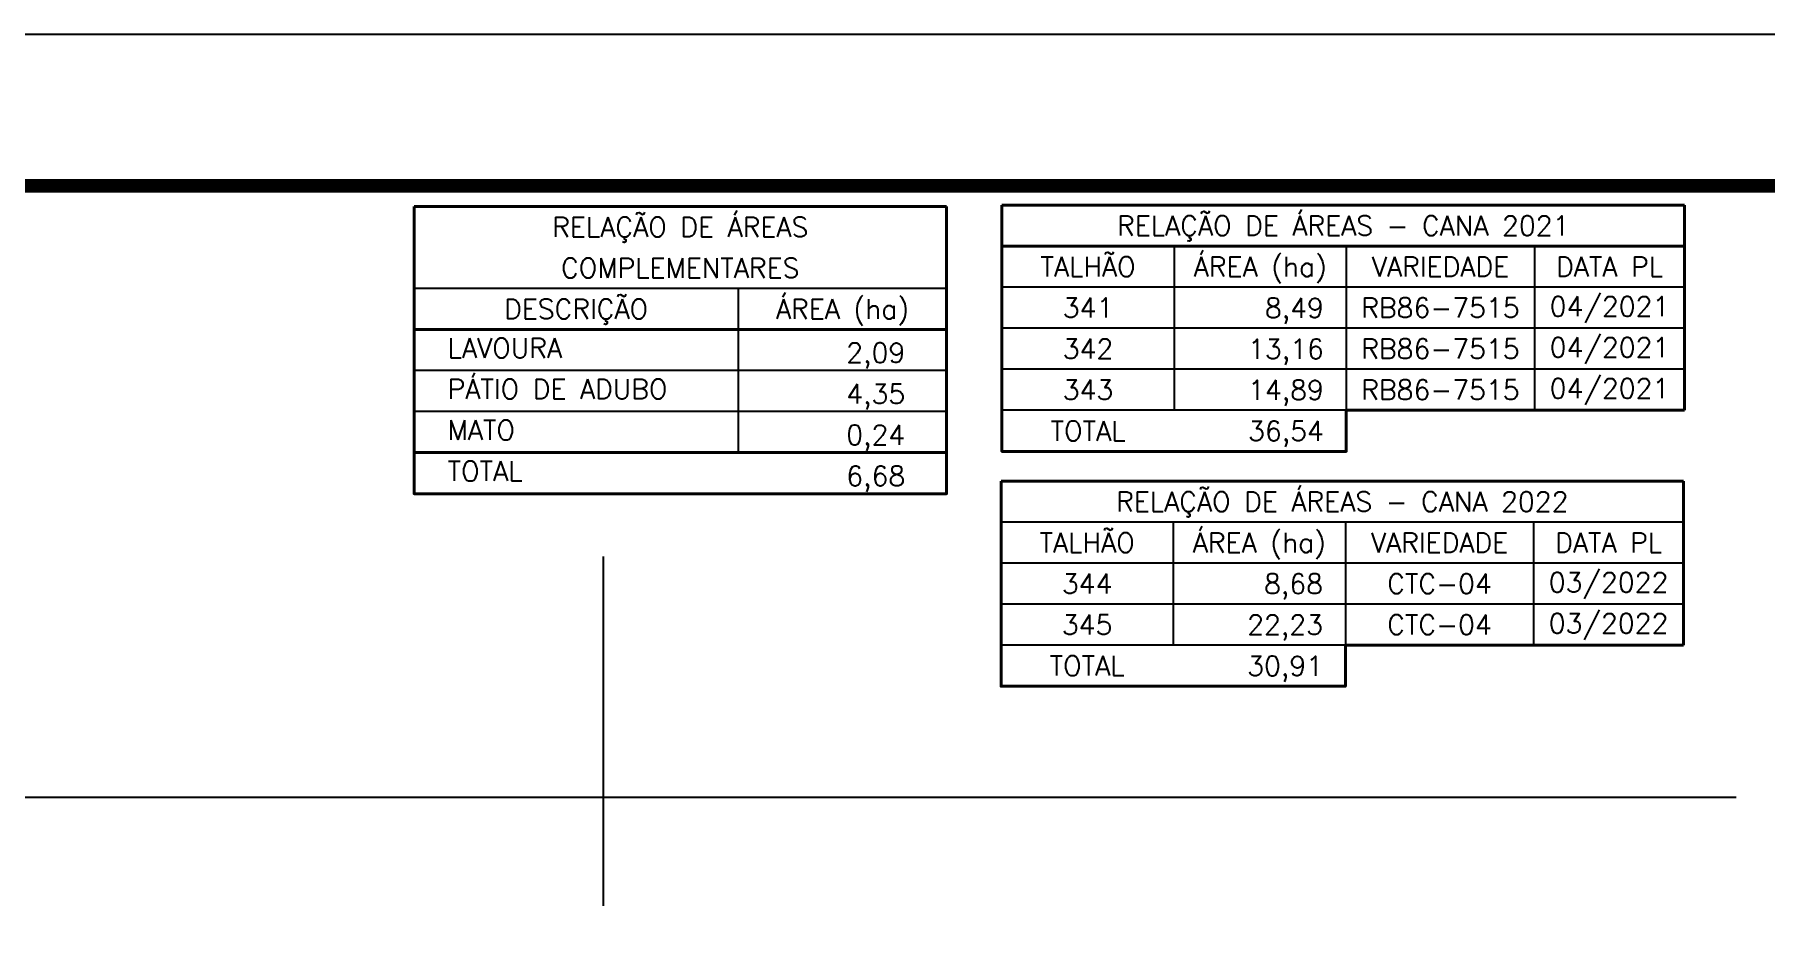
# Model space of a CAD drawing. Extents: x 729642 to 735582, y 7828609 to 7832809.
# Drawn here: x 732047 to 734337, y 7831633 to 7832809 of the extents above; entities that cross this region are included whole.
import ezdxf
from ezdxf.enums import TextEntityAlignment as Align

# ---------------------------------------------------------------- set-up
doc = ezdxf.new("R2010")
doc.units = 0
doc.header["$MEASUREMENT"] = 0
doc.linetypes.add('LIN0', pattern=[0])
for name, color, linetype in [('MALHA', 8, 'Continuous'), ('MARGEM', 5, 'Continuous'), ('QUADRO_DE_AREAS_CANA_ANTIGA', 7, 'Continuous'), ('QUADRO_DE_AREAS_COMPLEMENTARES', 7, 'Continuous')]:
    doc.layers.add(name, color=color, linetype=linetype)
doc.styles.add('Simplex', font='simplex.shx')

msp = doc.modelspace()

# ---------------------------------------------------------------- linework, layer by layer
at = {"layer": 'MALHA'}
for p, q in [((732800, 7831656.2), (732800, 7832118.5)), ((731031, 7831800), (734297.9, 7831800))]:
    msp.add_line(p, q, dxfattribs=at)
at = {"layer": 'MARGEM', "color": 174, "linetype": 'LIN0', "flags": 128}
msp.add_lwpolyline([(735582, 7832808.8), (729642, 7832808.8), (729642, 7828608.8), (735582, 7828608.8)], close=True, dxfattribs=at)
at = {"layer": 'MARGEM', "color": 174, "linetype": 'LIN0', "const_width": 18.2, "flags": 128}
msp.add_lwpolyline([(735382, 7832608.8), (729842, 7832608.8), (729842, 7828808.8), (735382, 7828808.8)], close=True, dxfattribs=at)
at = {"layer": 'QUADRO_DE_AREAS_CANA_ANTIGA', "color": 174, "linetype": 'ByBlock', "lineweight": 40}
for p, q in [((734229.6, 7832583.1), (733326.8, 7832583.1)), ((734229.6, 7832528.8), (733326.8, 7832528.8))]:
    msp.add_line(p, q, dxfattribs=at)
at = {"layer": 'QUADRO_DE_AREAS_CANA_ANTIGA', "linetype": 'Continuous'}
for p, q in [((733554.5, 7832528.8), (733554.5, 7832311.7)), ((733782.2, 7832528.8), (733782.2, 7832311.7)), ((734031.3, 7832528.8), (734031.3, 7832311.7)), ((734229.6, 7832474.5), (733326.8, 7832474.5)), ((734229.6, 7832420.2), (733326.8, 7832420.2)), ((734229.6, 7832366), (733326.8, 7832366)), ((733782.2, 7832311.7), (733326.8, 7832311.7)), ((734228.4, 7832163.7), (733325.6, 7832163.7)), ((733553.3, 7832163.7), (733553.3, 7832000.9)), ((733781.1, 7832163.7), (733781.1, 7832000.9)), ((734030.1, 7832163.7), (734030.1, 7832000.9)), ((734228.4, 7832109.4), (733325.6, 7832109.4)), ((734228.4, 7832055.2), (733325.6, 7832055.2)), ((733781.1, 7832000.9), (733325.6, 7832000.9))]:
    msp.add_line(p, q, dxfattribs=at)
at = {"layer": 'QUADRO_DE_AREAS_CANA_ANTIGA', "color": 174, "linetype": 'ByBlock', "lineweight": 40}
for points in [[(733326.8, 7832583.1), (733326.8, 7832311.7)], [(734229.6, 7832583.1), (734229.6, 7832311.7)], [(734229.6, 7832311.7), (733782.2, 7832311.7), (733782.2, 7832257.4), (733326.8, 7832257.4), (733326.8, 7832311.7)], [(733325.6, 7832218), (734228.4, 7832218)], [(733325.6, 7832218), (733325.6, 7832000.9)], [(734228.4, 7832218), (734228.4, 7832000.9)], [(734228.4, 7832000.9), (733781.1, 7832000.9), (733781.1, 7831946.6), (733325.6, 7831946.6), (733325.6, 7832000.9)]]:
    msp.add_lwpolyline(points, dxfattribs=at)
at = {"layer": 'QUADRO_DE_AREAS_COMPLEMENTARES', "color": 174, "linetype": 'ByBlock', "lineweight": 40}
for p, q in [((732549.2, 7832255.7), (732549.2, 7832581.4)), ((732549.2, 7832581.4), (733253.7, 7832581.4)), ((733253.7, 7832255.7), (733253.7, 7832581.4)), ((733253.7, 7832418.5), (732549.2, 7832418.5)), ((733253.7, 7832255.7), (732549.2, 7832255.7))]:
    msp.add_line(p, q, dxfattribs=at)
at = {"layer": 'QUADRO_DE_AREAS_COMPLEMENTARES', "linetype": 'Continuous'}
for p, q in [((733253.7, 7832472.8), (732549.2, 7832472.8)), ((732978, 7832472.8), (732978, 7832255.7)), ((733253.7, 7832364.3), (732549.2, 7832364.3)), ((733253.7, 7832310), (732549.2, 7832310))]:
    msp.add_line(p, q, dxfattribs=at)
at = {"layer": 'QUADRO_DE_AREAS_COMPLEMENTARES', "color": 174, "linetype": 'ByBlock', "lineweight": 40}
msp.add_lwpolyline([(733253.7, 7832255.7), (733253.7, 7832201.4), (732549.2, 7832201.4), (732549.2, 7832255.7)], dxfattribs=at)

# ---------------------------------------------------------------- texts
at = {"layer": 'QUADRO_DE_AREAS_CANA_ANTIGA', "linetype": 'Continuous', "style": 'Simplex'}
for s, p in [('RELAÇÃO DE ÁREAS - CANA 2021', (733778.2, 7832555.9)), ('TALHÃO', (733440.7, 7832501.7)), ('ÁREA (ha)', (733668.4, 7832501.7)), ('VARIEDADE', (733906.8, 7832501.7)), ('DATA PL', (734130.4, 7832501.7)), ('04/2021', (734130.4, 7832449.1)), ('341', (733440.7, 7832447.4)), ('RB86-7515', (733906.8, 7832447.4)), ('342', (733440.7, 7832393.1)), ('RB86-7515', (733906.8, 7832393.1)), ('04/2021', (734130.4, 7832394.9)), ('343', (733440.7, 7832338.8)), ('RB86-7515', (733906.8, 7832338.8)), ('04/2021', (734130.4, 7832340.6)), ('TOTAL', (733440.7, 7832284.5)), ('RELAÇÃO DE ÁREAS - CANA 2022', (733777, 7832190.9)), ('TALHÃO', (733439.5, 7832136.6)), ('ÁREA (ha)', (733667.2, 7832136.6)), ('VARIEDADE', (733905.6, 7832136.6)), ('DATA PL', (734129.3, 7832136.6)), ('03/2022', (734129.2, 7832084.1)), ('344', (733439.5, 7832082.3)), ('CTC-04', (733905.6, 7832082.3)), ('345', (733439.5, 7832028)), ('CTC-04', (733905.6, 7832028)), ('03/2022', (734129.2, 7832029.8)), ('TOTAL', (733439.5, 7831973.7))]:
    msp.add_text(s, height=26, dxfattribs=at).set_placement(p, align=Align.MIDDLE_CENTER)
for s, p in [('8,49', (733752.6, 7832434.2)), ('13,16', (733752.6, 7832380)), ('14,89', (733752.6, 7832325.7)), ('36,54', (733752.6, 7832271.4)), ('8,68', (733751.5, 7832069.2)), ('22,23', (733751.5, 7832014.9)), ('30,91', (733751.5, 7831960.6))]:
    msp.add_text(s, height=26, dxfattribs=at).set_placement(p, align=Align.RIGHT)
at = {"layer": 'QUADRO_DE_AREAS_COMPLEMENTARES', "linetype": 'Continuous', "style": 'Simplex'}
for s, p in [('RELAÇÃO DE ÁREAS', (732901.4, 7832554.2)), ('COMPLEMENTARES', (732901.4, 7832500)), ('DESCRIÇÃO', (732763.6, 7832445.7)), ('ÁREA (ha)', (733115.8, 7832445.7))]:
    msp.add_text(s, height=26, dxfattribs=at).set_placement(p, align=Align.MIDDLE_CENTER)
for s, p in [('LAVOURA', (732593.6, 7832394.1)), ('PÁTIO DE ADUBO', (732593.6, 7832339.8)), ('MATO', (732593.6, 7832285.5)), ('TOTAL', (732593.6, 7832231.2))]:
    msp.add_text(s, height=26, dxfattribs=at).set_placement(p, align=Align.MIDDLE_LEFT)
for s, p in [('2,09', (733198.9, 7832374.8)), ('4,35', (733198.9, 7832320.5)), ('0,24', (733198.9, 7832266.2)), ('6,68', (733198.9, 7832211.9))]:
    msp.add_text(s, height=26, dxfattribs=at).set_placement(p, align=Align.RIGHT)

doc.saveas('drawing.dxf')
